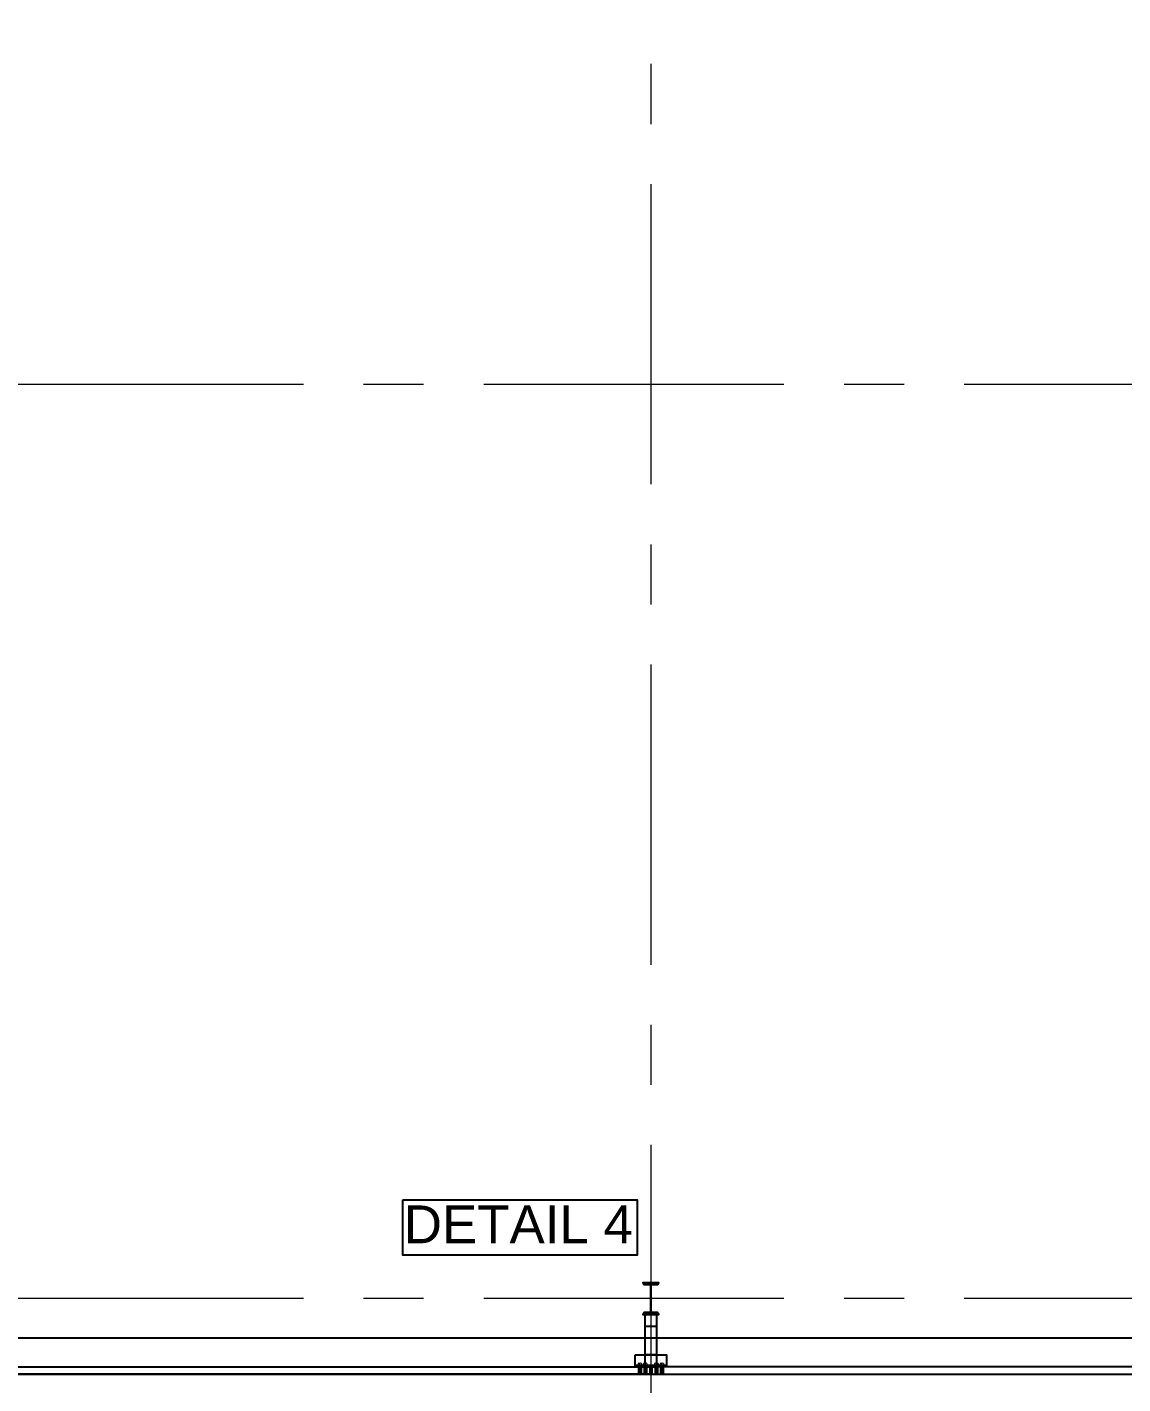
# Model space of a CAD drawing. Header units: millimetres. Extents: x 3470347 to 5996549, y -3470518 to 17149644.
# Drawn here: x 4838737 to 4845687, y 6611046 to 6619655 of the extents above; entities that cross this region are included whole.
import ezdxf
from ezdxf.enums import TextEntityAlignment as Align

# ---------------------------------------------------------------- set-up
doc = ezdxf.new("R2010")
doc.units = ezdxf.units.MM
doc.header["$MEASUREMENT"] = 0
doc.linetypes.add('CENTER', pattern=[50.8, 31.75, -6.35, 6.35, -6.35])
doc.layers.get('0').update_dxf_attribs({"linetype": 'CONTINUOUS', "lineweight": 25})
doc.layers.add('5', color=3, linetype='CONTINUOUS')
doc.layers.add('lintel', color=2, linetype='CONTINUOUS')
doc.layers.add('CENTER', color=8, linetype='CENTER', lineweight=0)
doc.layers.add('channnel', color=2, linetype='CONTINUOUS', lineweight=15)
doc.styles.add('TEXT3', font='geniso.shx')
doc.styles.add('TITLE', font='arial.ttf')

msp = doc.modelspace()

# ---------------------------------------------------------------- hatches: boundary and pattern name
at = {"transparency": 33554559}
h = msp.add_hatch(color=1, dxfattribs=at)
h.dxf.hatch_style = 1
h.paths.add_polyline_path([(4842643.2, 6611487.26), (4842743.2, 6611487.26), (4842743.2, 6611488.06, 0.4142136), (4842733.2, 6611498.06), (4842696.05, 6611498.06), (4842696.05, 6611676.46), (4842733.2, 6611676.46, 0.4142136), (4842743.2, 6611686.46), (4842743.2, 6611687.26), (4842643.2, 6611687.26), (4842643.2, 6611686.46, 0.4142136), (4842653.2, 6611676.46), (4842690.35, 6611676.46), (4842690.35, 6611498.06), (4842653.2, 6611498.06, 0.4142136), (4842643.2, 6611488.06)])

# ---------------------------------------------------------------- linework, layer by layer
at = {"color": 3}
msp.add_line((4842793.2, 6611163.26, 0), (4842593.2, 6611163.26, 0), dxfattribs=at)
at = {"color": 8, "linetype": 'ByBlock'}
for p, q in [((4842615.2, 6611163.26, 0), (4842615.2, 6611107.26, 0)), ((4842623.2, 6611163.26, 0), (4842623.2, 6611107.26, 0)), ((4842631.2, 6611163.26, 0), (4842631.2, 6611107.26, 0)), ((4842650.2, 6611163.26, 0), (4842650.2, 6611107.26, 0)), ((4842658.2, 6611163.26, 0), (4842658.2, 6611107.26, 0)), ((4842666.2, 6611163.26, 0), (4842666.2, 6611107.26, 0)), ((4842720.2, 6611163.26, 0), (4842720.2, 6611107.26, 0)), ((4842728.2, 6611163.26, 0), (4842728.2, 6611107.26, 0)), ((4842736.2, 6611163.26, 0), (4842736.2, 6611107.26, 0)), ((4842755.2, 6611163.26, 0), (4842755.2, 6611107.26, 0)), ((4842763.2, 6611163.26, 0), (4842763.2, 6611107.26, 0)), ((4842771.2, 6611163.26, 0), (4842771.2, 6611107.26, 0))]:
    msp.add_line(p, q, dxfattribs=at)
at = {"color": 2}
for p, q in [((4842686.54, 6611155.26, 0), (4842686.54, 6611107.26, 0)), ((4842686.54, 6611155.26, 0), (4842686.54, 6611107.26, 0)), ((4842699.87, 6611155.26, 0), (4842699.87, 6611107.26, 0)), ((4842699.87, 6611155.26, 0), (4842699.87, 6611107.26, 0))]:
    msp.add_line(p, q, dxfattribs=at)
at = {"color": 1, "elevation": 0}
msp.add_lwpolyline([(4842696.05, 6611498.06), (4842696.05, 6611676.46), (4842733.2, 6611676.46, 0.4142136), (4842743.2, 6611686.46), (4842743.2, 6611687.26), (4842643.2, 6611687.26), (4842643.2, 6611686.46, 0.4142136), (4842653.2, 6611676.46), (4842690.35, 6611676.46), (4842690.35, 6611498.06), (4842653.2, 6611498.06, 0.4142136), (4842643.2, 6611488.06), (4842643.2, 6611487.26), (4842743.2, 6611487.26), (4842743.2, 6611488.06, 0.4142136), (4842733.2, 6611498.06)], format="xyb", close=True, dxfattribs=at)
at = {"color": 3, "elevation": 0}
for points in [[(4842730.7, 6611412.26), (4842730.7, 6611487.26), (4842655.7, 6611487.26), (4842655.7, 6611412.26)], [(4842593.2, 6611230.26), (4842793.2, 6611230.26), (4842793.2, 6611155.26), (4842593.2, 6611155.26)], [(4842730.7, 6611155.26), (4842730.7, 6611230.26), (4842655.7, 6611230.26), (4842655.7, 6611155.26)]]:
    msp.add_lwpolyline(points, close=True, dxfattribs=at)
at = {"color": 6, "linetype": 'ByBlock', "elevation": 0}
for points in [[(4842686.54, 6611155.26), (4842686.54, 6611107.26), (4837879.2, 6611107.26), (4837879.2, 6611155.26)], [(4842699.87, 6611155.26), (4842699.87, 6611107.26), (4847298.7, 6611107.26), (4847298.7, 6611155.26)]]:
    msp.add_lwpolyline(points, close=True, dxfattribs=at)
at = {"layer": 'CENTER', "color": 8, "ltscale": 60}
for p, q in [((4864873.95, 6617387.26, 0), (4827811.52, 6617387.26, 0)), ((4864873.95, 6611587.26, 0), (4827811.52, 6611587.26, 0))]:
    msp.add_line(p, q, dxfattribs=at)
at = {"layer": 'channnel', "color": 8, "linetype": 'ByBlock'}
for p, q in [((4842612.54, 6611175.58, 0), (4842612.54, 6611163.26, 0)), ((4842623.2, 6611163.26, 0), (4842623.2, 6611175.58, 0)), ((4842633.87, 6611175.58, 0), (4842633.87, 6611163.26, 0)), ((4842647.54, 6611175.58, 0), (4842647.54, 6611163.26, 0)), ((4842658.2, 6611163.26, 0), (4842658.2, 6611175.58, 0)), ((4842668.87, 6611175.58, 0), (4842668.87, 6611163.26, 0)), ((4842717.54, 6611175.58, 0), (4842717.54, 6611163.26, 0)), ((4842728.2, 6611163.26, 0), (4842728.2, 6611175.58, 0)), ((4842738.87, 6611175.58, 0), (4842738.87, 6611163.26, 0)), ((4842752.54, 6611175.58, 0), (4842752.54, 6611163.26, 0)), ((4842763.2, 6611163.26, 0), (4842763.2, 6611175.58, 0)), ((4842773.87, 6611175.58, 0), (4842773.87, 6611163.26, 0)), ((4842612.54, 6611163.26, 0), (4842633.87, 6611163.26, 0)), ((4842615.2, 6611163.26, 0), (4842615.2, 6611107.26, 0)), ((4842631.2, 6611148.86, 0), (4842615.2, 6611148.86, 0)), ((4842615.2, 6611107.26, 0), (4842631.2, 6611107.26, 0)), ((4842631.2, 6611163.26, 0), (4842631.2, 6611107.26, 0)), ((4842647.54, 6611163.26, 0), (4842668.87, 6611163.26, 0)), ((4842650.2, 6611163.26, 0), (4842650.2, 6611107.26, 0)), ((4842666.2, 6611148.86, 0), (4842650.2, 6611148.86, 0)), ((4842650.2, 6611107.26, 0), (4842666.2, 6611107.26, 0)), ((4842666.2, 6611163.26, 0), (4842666.2, 6611107.26, 0)), ((4842738.87, 6611163.26, 0), (4842717.54, 6611163.26, 0)), ((4842720.2, 6611163.26, 0), (4842720.2, 6611107.26, 0)), ((4842720.2, 6611148.86, 0), (4842736.2, 6611148.86, 0)), ((4842736.2, 6611107.26, 0), (4842720.2, 6611107.26, 0)), ((4842736.2, 6611163.26, 0), (4842736.2, 6611107.26, 0)), ((4842773.87, 6611163.26, 0), (4842752.54, 6611163.26, 0)), ((4842755.2, 6611163.26, 0), (4842755.2, 6611107.26, 0)), ((4842755.2, 6611148.86, 0), (4842771.2, 6611148.86, 0)), ((4842771.2, 6611107.26, 0), (4842755.2, 6611107.26, 0)), ((4842771.2, 6611163.26, 0), (4842771.2, 6611107.26, 0))]:
    msp.add_line(p, q, dxfattribs=at)
at = {"layer": 'channnel', "color": 8, "linetype": 'Continuous'}
for p, q in [((4842615.45, 6611149.52, 0), (4842615.2, 6611149.4, 0)), ((4842630.31, 6611148.86, 0), (4842615.2, 6611141.82, 0)), ((4842623.8, 6611148.86, 0), (4842615.2, 6611144.85, 0)), ((4842617.3, 6611148.86, 0), (4842615.2, 6611147.89, 0)), ((4842615.45, 6611146.49, 0), (4842615.2, 6611146.37, 0)), ((4842631.2, 6611146.24, 0), (4842615.2, 6611138.78, 0)), ((4842615.45, 6611143.45, 0), (4842615.2, 6611143.34, 0)), ((4842631.2, 6611143.21, 0), (4842615.2, 6611135.75, 0)), ((4842631.2, 6611140.64, 0), (4842615.2, 6611133.18, 0)), ((4842615.45, 6611140.42, 0), (4842615.2, 6611140.3, 0)), ((4842631.2, 6611140.18, 0), (4842615.2, 6611132.72, 0)), ((4842631.2, 6611140.04, 0), (4842615.2, 6611139.24, 0)), ((4842631.2, 6611134.11, 0), (4842615.2, 6611138.65, 0)), ((4842631.2, 6611137.6, 0), (4842615.2, 6611130.14, 0)), ((4842615.45, 6611137.38, 0), (4842615.2, 6611137.27, 0)), ((4842631.2, 6611137.14, 0), (4842615.2, 6611129.68, 0)), ((4842631.2, 6611131.67, 0), (4842615.2, 6611136.21, 0)), ((4842631.2, 6611134.57, 0), (4842615.2, 6611127.11, 0)), ((4842615.45, 6611134.35, 0), (4842615.2, 6611134.23, 0)), ((4842631.2, 6611131.53, 0), (4842615.2, 6611124.07, 0)), ((4842631.2, 6611131.07, 0), (4842615.2, 6611130.28, 0)), ((4842631.2, 6611128.5, 0), (4842615.2, 6611121.04, 0)), ((4842631.2, 6611125.47, 0), (4842615.2, 6611118, 0)), ((4842631.2, 6611122.43, 0), (4842615.2, 6611114.97, 0)), ((4842630.62, 6611119.13, 0), (4842615.2, 6611111.94, 0)), ((4842630.62, 6611116.09, 0), (4842615.2, 6611108.9, 0)), ((4842627.06, 6611148.86, 0), (4842615.78, 6611143.61, 0)), ((4842620.55, 6611148.86, 0), (4842615.78, 6611146.64, 0)), ((4842630.62, 6611147.49, 0), (4842615.78, 6611140.57, 0)), ((4842630.62, 6611144.46, 0), (4842615.78, 6611137.54, 0)), ((4842630.62, 6611141.42, 0), (4842615.78, 6611134.5, 0)), ((4842630.62, 6611141.29, 0), (4842615.78, 6611141.03, 0)), ((4842630.62, 6611135.35, 0), (4842615.78, 6611140.43, 0)), ((4842630.62, 6611138.85, 0), (4842615.78, 6611131.93, 0)), ((4842630.62, 6611138.39, 0), (4842615.78, 6611131.47, 0)), ((4842630.62, 6611138.25, 0), (4842615.78, 6611138, 0)), ((4842630.62, 6611135.81, 0), (4842615.78, 6611128.9, 0)), ((4842630.62, 6611129.88, 0), (4842615.78, 6611134.96, 0)), ((4842630.62, 6611132.78, 0), (4842615.78, 6611125.86, 0)), ((4842630.62, 6611132.32, 0), (4842615.78, 6611132.07, 0)), ((4842630.62, 6611129.75, 0), (4842615.78, 6611122.83, 0)), ((4842630.62, 6611126.71, 0), (4842615.78, 6611119.79, 0)), ((4842630.62, 6611123.68, 0), (4842615.78, 6611116.76, 0)), ((4842631.2, 6611120.91, 0), (4842615.78, 6611113.72, 0)), ((4842631.2, 6611117.88, 0), (4842615.78, 6611110.69, 0)), ((4842631.2, 6611114.85, 0), (4842615.78, 6611107.66, 0)), ((4842630.62, 6611113.06, 0), (4842618.19, 6611107.26, 0)), ((4842631.2, 6611111.81, 0), (4842621.45, 6611107.26, 0)), ((4842630.62, 6611110.02, 0), (4842624.7, 6611107.26, 0)), ((4842631.2, 6611108.78, 0), (4842627.95, 6611107.26, 0)), ((4842650.45, 6611149.52, 0), (4842650.2, 6611149.4, 0)), ((4842665.31, 6611148.86, 0), (4842650.2, 6611141.82, 0)), ((4842658.8, 6611148.86, 0), (4842650.2, 6611144.85, 0)), ((4842652.3, 6611148.86, 0), (4842650.2, 6611147.89, 0)), ((4842650.45, 6611146.49, 0), (4842650.2, 6611146.37, 0)), ((4842666.2, 6611146.24, 0), (4842650.2, 6611138.78, 0)), ((4842650.45, 6611143.45, 0), (4842650.2, 6611143.34, 0)), ((4842666.2, 6611143.21, 0), (4842650.2, 6611135.75, 0)), ((4842666.2, 6611140.64, 0), (4842650.2, 6611133.18, 0)), ((4842650.45, 6611140.42, 0), (4842650.2, 6611140.3, 0)), ((4842666.2, 6611140.18, 0), (4842650.2, 6611132.72, 0)), ((4842666.2, 6611140.04, 0), (4842650.2, 6611139.24, 0)), ((4842666.2, 6611134.11, 0), (4842650.2, 6611138.65, 0)), ((4842666.2, 6611137.6, 0), (4842650.2, 6611130.14, 0)), ((4842650.45, 6611137.38, 0), (4842650.2, 6611137.27, 0)), ((4842666.2, 6611137.14, 0), (4842650.2, 6611129.68, 0)), ((4842666.2, 6611131.67, 0), (4842650.2, 6611136.21, 0)), ((4842666.2, 6611134.57, 0), (4842650.2, 6611127.11, 0)), ((4842650.45, 6611134.35, 0), (4842650.2, 6611134.23, 0)), ((4842666.2, 6611131.53, 0), (4842650.2, 6611124.07, 0)), ((4842666.2, 6611131.07, 0), (4842650.2, 6611130.28, 0)), ((4842666.2, 6611128.5, 0), (4842650.2, 6611121.04, 0)), ((4842666.2, 6611125.47, 0), (4842650.2, 6611118, 0)), ((4842666.2, 6611122.43, 0), (4842650.2, 6611114.97, 0)), ((4842665.62, 6611119.13, 0), (4842650.2, 6611111.94, 0)), ((4842665.62, 6611116.09, 0), (4842650.2, 6611108.9, 0)), ((4842662.06, 6611148.86, 0), (4842650.78, 6611143.61, 0)), ((4842655.55, 6611148.86, 0), (4842650.78, 6611146.64, 0)), ((4842665.62, 6611147.49, 0), (4842650.78, 6611140.57, 0)), ((4842665.62, 6611144.46, 0), (4842650.78, 6611137.54, 0)), ((4842665.62, 6611141.42, 0), (4842650.78, 6611134.5, 0)), ((4842665.62, 6611141.29, 0), (4842650.78, 6611141.03, 0)), ((4842665.62, 6611135.35, 0), (4842650.78, 6611140.43, 0)), ((4842665.62, 6611138.85, 0), (4842650.78, 6611131.93, 0)), ((4842665.62, 6611138.39, 0), (4842650.78, 6611131.47, 0)), ((4842665.62, 6611138.25, 0), (4842650.78, 6611138, 0)), ((4842665.62, 6611135.81, 0), (4842650.78, 6611128.9, 0)), ((4842665.62, 6611129.88, 0), (4842650.78, 6611134.96, 0)), ((4842665.62, 6611132.78, 0), (4842650.78, 6611125.86, 0)), ((4842665.62, 6611132.32, 0), (4842650.78, 6611132.07, 0)), ((4842665.62, 6611129.75, 0), (4842650.78, 6611122.83, 0)), ((4842665.62, 6611126.71, 0), (4842650.78, 6611119.79, 0)), ((4842665.62, 6611123.68, 0), (4842650.78, 6611116.76, 0)), ((4842666.2, 6611120.91, 0), (4842650.78, 6611113.72, 0)), ((4842666.2, 6611117.88, 0), (4842650.78, 6611110.69, 0)), ((4842666.2, 6611114.85, 0), (4842650.78, 6611107.66, 0)), ((4842665.62, 6611113.06, 0), (4842653.19, 6611107.26, 0)), ((4842666.2, 6611111.81, 0), (4842656.45, 6611107.26, 0)), ((4842665.62, 6611110.02, 0), (4842659.7, 6611107.26, 0)), ((4842666.2, 6611108.78, 0), (4842662.95, 6611107.26, 0)), ((4842720.2, 6611146.24, 0), (4842736.2, 6611138.78, 0)), ((4842720.2, 6611143.21, 0), (4842736.2, 6611135.75, 0)), ((4842720.2, 6611140.64, 0), (4842736.2, 6611133.18, 0)), ((4842720.2, 6611140.18, 0), (4842736.2, 6611132.72, 0)), ((4842720.2, 6611140.04, 0), (4842736.2, 6611139.24, 0)), ((4842720.2, 6611134.11, 0), (4842736.2, 6611138.65, 0)), ((4842720.2, 6611137.6, 0), (4842736.2, 6611130.14, 0)), ((4842720.2, 6611137.14, 0), (4842736.2, 6611129.68, 0)), ((4842720.2, 6611131.67, 0), (4842736.2, 6611136.21, 0)), ((4842720.2, 6611134.57, 0), (4842736.2, 6611127.11, 0)), ((4842720.2, 6611131.53, 0), (4842736.2, 6611124.07, 0)), ((4842720.2, 6611131.07, 0), (4842736.2, 6611130.28, 0)), ((4842720.2, 6611128.5, 0), (4842736.2, 6611121.04, 0)), ((4842720.2, 6611125.47, 0), (4842736.2, 6611118, 0)), ((4842720.2, 6611122.43, 0), (4842736.2, 6611114.97, 0)), ((4842720.2, 6611120.91, 0), (4842735.62, 6611113.72, 0)), ((4842720.2, 6611117.88, 0), (4842735.62, 6611110.69, 0)), ((4842720.2, 6611114.85, 0), (4842735.62, 6611107.66, 0)), ((4842720.2, 6611111.81, 0), (4842729.96, 6611107.26, 0)), ((4842720.2, 6611108.78, 0), (4842723.45, 6611107.26, 0)), ((4842720.78, 6611147.49, 0), (4842735.62, 6611140.57, 0)), ((4842720.78, 6611144.46, 0), (4842735.62, 6611137.54, 0)), ((4842720.78, 6611141.42, 0), (4842735.62, 6611134.5, 0)), ((4842720.78, 6611141.29, 0), (4842735.62, 6611141.03, 0)), ((4842720.78, 6611135.35, 0), (4842735.62, 6611140.43, 0)), ((4842720.78, 6611138.85, 0), (4842735.62, 6611131.93, 0)), ((4842720.78, 6611138.39, 0), (4842735.62, 6611131.47, 0)), ((4842720.78, 6611138.25, 0), (4842735.62, 6611138, 0)), ((4842720.78, 6611135.81, 0), (4842735.62, 6611128.9, 0)), ((4842720.78, 6611129.88, 0), (4842735.62, 6611134.96, 0)), ((4842720.78, 6611132.78, 0), (4842735.62, 6611125.86, 0)), ((4842720.78, 6611132.32, 0), (4842735.62, 6611132.07, 0)), ((4842720.78, 6611129.75, 0), (4842735.62, 6611122.83, 0)), ((4842720.78, 6611126.71, 0), (4842735.62, 6611119.79, 0)), ((4842720.78, 6611123.68, 0), (4842735.62, 6611116.76, 0)), ((4842720.78, 6611119.13, 0), (4842736.2, 6611111.94, 0)), ((4842720.78, 6611116.09, 0), (4842736.2, 6611108.9, 0)), ((4842720.78, 6611113.06, 0), (4842733.21, 6611107.26, 0)), ((4842720.78, 6611110.02, 0), (4842726.71, 6611107.26, 0)), ((4842721.1, 6611148.86, 0), (4842736.2, 6611141.82, 0)), ((4842724.35, 6611148.86, 0), (4842735.62, 6611143.61, 0)), ((4842727.6, 6611148.86, 0), (4842736.2, 6611144.85, 0)), ((4842730.86, 6611148.86, 0), (4842735.62, 6611146.64, 0)), ((4842734.11, 6611148.86, 0), (4842736.2, 6611147.89, 0)), ((4842735.96, 6611149.52, 0), (4842736.2, 6611149.4, 0)), ((4842735.96, 6611146.49, 0), (4842736.2, 6611146.37, 0)), ((4842735.96, 6611143.45, 0), (4842736.2, 6611143.34, 0)), ((4842735.96, 6611140.42, 0), (4842736.2, 6611140.3, 0)), ((4842735.96, 6611137.38, 0), (4842736.2, 6611137.27, 0)), ((4842735.96, 6611134.35, 0), (4842736.2, 6611134.23, 0)), ((4842755.2, 6611146.24, 0), (4842771.2, 6611138.78, 0)), ((4842755.2, 6611143.21, 0), (4842771.2, 6611135.75, 0)), ((4842755.2, 6611140.64, 0), (4842771.2, 6611133.18, 0)), ((4842755.2, 6611140.18, 0), (4842771.2, 6611132.72, 0)), ((4842755.2, 6611140.04, 0), (4842771.2, 6611139.24, 0)), ((4842755.2, 6611134.11, 0), (4842771.2, 6611138.65, 0)), ((4842755.2, 6611137.6, 0), (4842771.2, 6611130.14, 0)), ((4842755.2, 6611137.14, 0), (4842771.2, 6611129.68, 0)), ((4842755.2, 6611131.67, 0), (4842771.2, 6611136.21, 0)), ((4842755.2, 6611134.57, 0), (4842771.2, 6611127.11, 0)), ((4842755.2, 6611131.53, 0), (4842771.2, 6611124.07, 0)), ((4842755.2, 6611131.07, 0), (4842771.2, 6611130.28, 0)), ((4842755.2, 6611128.5, 0), (4842771.2, 6611121.04, 0)), ((4842755.2, 6611125.47, 0), (4842771.2, 6611118, 0)), ((4842755.2, 6611122.43, 0), (4842771.2, 6611114.97, 0)), ((4842755.2, 6611120.91, 0), (4842770.62, 6611113.72, 0)), ((4842755.2, 6611117.88, 0), (4842770.62, 6611110.69, 0)), ((4842755.2, 6611114.85, 0), (4842770.62, 6611107.66, 0)), ((4842755.2, 6611111.81, 0), (4842764.96, 6611107.26, 0)), ((4842755.2, 6611108.78, 0), (4842758.45, 6611107.26, 0)), ((4842755.78, 6611147.49, 0), (4842770.62, 6611140.57, 0)), ((4842755.78, 6611144.46, 0), (4842770.62, 6611137.54, 0)), ((4842755.78, 6611141.42, 0), (4842770.62, 6611134.5, 0)), ((4842755.78, 6611141.29, 0), (4842770.62, 6611141.03, 0)), ((4842755.78, 6611135.35, 0), (4842770.62, 6611140.43, 0)), ((4842755.78, 6611138.85, 0), (4842770.62, 6611131.93, 0)), ((4842755.78, 6611138.39, 0), (4842770.62, 6611131.47, 0)), ((4842755.78, 6611138.25, 0), (4842770.62, 6611138, 0)), ((4842755.78, 6611135.81, 0), (4842770.62, 6611128.9, 0)), ((4842755.78, 6611129.88, 0), (4842770.62, 6611134.96, 0)), ((4842755.78, 6611132.78, 0), (4842770.62, 6611125.86, 0)), ((4842755.78, 6611132.32, 0), (4842770.62, 6611132.07, 0)), ((4842755.78, 6611129.75, 0), (4842770.62, 6611122.83, 0)), ((4842755.78, 6611126.71, 0), (4842770.62, 6611119.79, 0)), ((4842755.78, 6611123.68, 0), (4842770.62, 6611116.76, 0)), ((4842755.78, 6611119.13, 0), (4842771.2, 6611111.94, 0)), ((4842755.78, 6611116.09, 0), (4842771.2, 6611108.9, 0)), ((4842755.78, 6611113.06, 0), (4842768.21, 6611107.26, 0)), ((4842755.78, 6611110.02, 0), (4842761.71, 6611107.26, 0)), ((4842756.1, 6611148.86, 0), (4842771.2, 6611141.82, 0)), ((4842759.35, 6611148.86, 0), (4842770.62, 6611143.61, 0)), ((4842762.6, 6611148.86, 0), (4842771.2, 6611144.85, 0)), ((4842765.86, 6611148.86, 0), (4842770.62, 6611146.64, 0)), ((4842769.11, 6611148.86, 0), (4842771.2, 6611147.89, 0)), ((4842770.96, 6611149.52, 0), (4842771.2, 6611149.4, 0)), ((4842770.96, 6611146.49, 0), (4842771.2, 6611146.37, 0)), ((4842770.96, 6611143.45, 0), (4842771.2, 6611143.34, 0)), ((4842770.96, 6611140.42, 0), (4842771.2, 6611140.3, 0)), ((4842770.96, 6611137.38, 0), (4842771.2, 6611137.27, 0)), ((4842770.96, 6611134.35, 0), (4842771.2, 6611134.23, 0))]:
    msp.add_line(p, q, dxfattribs=at)
at = {"layer": 'channnel', "color": 8, "linetype": 'ByBlock'}
for centre in [(4842617.87, 6611162.04, 0), (4842628.54, 6611162.04, 0), (4842652.87, 6611162.04, 0), (4842663.54, 6611162.04, 0), (4842722.87, 6611162.04, 0), (4842733.54, 6611162.04, 0), (4842757.87, 6611162.04, 0), (4842768.54, 6611162.04, 0)]:
    msp.add_arc(centre, 14.55, 68.498425, 111.501575, dxfattribs=at)
at = {"layer": 'channnel', "color": 8, "linetype": 'Continuous'}
for centre, radius, start, end in [((4842623.05, 6611136.02, 0), 8.28, 161.528402, 208.566099), ((4842615.49, 6611147.26, 0), 0.688, 115, 295), ((4842615.49, 6611144.23, 0), 0.688, 115, 295), ((4842615.49, 6611141.19, 0), 0.688, 115, 295), ((4842615.49, 6611138.62, 0), 0.688, 115, 295), ((4842615.49, 6611138.16, 0), 0.688, 115, 295), ((4842615.49, 6611135.59, 0), 0.688, 115, 295), ((4842615.49, 6611135.13, 0), 0.688, 115, 295), ((4842615.49, 6611132.55, 0), 0.688, 115, 295), ((4842615.49, 6611132.09, 0), 0.688, 115, 295), ((4842615.49, 6611129.52, 0), 0.687, 115, 295), ((4842615.49, 6611126.48, 0), 0.688, 115, 295), ((4842615.49, 6611123.45, 0), 0.688, 115, 295), ((4842615.49, 6611120.42, 0), 0.688, 115, 295), ((4842615.49, 6611117.38, 0), 0.688, 115, 295), ((4842615.49, 6611114.35, 0), 0.688, 115, 295), ((4842615.49, 6611111.31, 0), 0.688, 115, 295), ((4842615.49, 6611108.28, 0), 0.688, 115, 295), ((4842594.78, 6611136.78, 0), 21.43, 342.355169, 11.458711), ((4842594.78, 6611136.18, 0), 21.43, 342.355169, 11.458711), ((4842651.63, 6611134.14, 0), 21.43, 162.355169, 191.458711), ((4842630.91, 6611146.87, 0), 0.687, 295, 115), ((4842630.91, 6611143.83, 0), 0.687, 295, 115), ((4842630.91, 6611140.8, 0), 0.687, 295, 115), ((4842630.91, 6611140.66, 0), 0.688, 295, 115), ((4842630.91, 6611138.23, 0), 0.687, 295, 115), ((4842630.91, 6611137.76, 0), 0.687, 295, 115), ((4842623.35, 6611134.29, 0), 8.28, 341.528402, 28.566099), ((4842630.91, 6611135.19, 0), 0.688, 295, 115), ((4842630.91, 6611134.73, 0), 0.687, 295, 115), ((4842630.91, 6611132.16, 0), 0.688, 295, 115), ((4842630.91, 6611131.7, 0), 0.687, 295, 115), ((4842630.91, 6611129.12, 0), 0.687, 295, 115), ((4842630.91, 6611126.09, 0), 0.688, 295, 115), ((4842630.91, 6611123.05, 0), 0.688, 295, 115), ((4842630.91, 6611118.5, 0), 0.688, 295, 115), ((4842630.91, 6611115.47, 0), 0.688, 295, 115), ((4842630.91, 6611112.43, 0), 0.687, 295, 115), ((4842630.91, 6611109.4, 0), 0.688, 295, 115), ((4842658.05, 6611136.02, 0), 8.28, 161.528402, 208.566099), ((4842650.49, 6611147.26, 0), 0.688, 115, 295), ((4842650.49, 6611144.23, 0), 0.688, 115, 295), ((4842650.49, 6611141.19, 0), 0.688, 115, 295), ((4842650.49, 6611138.62, 0), 0.688, 115, 295), ((4842650.49, 6611138.16, 0), 0.688, 115, 295), ((4842650.49, 6611135.59, 0), 0.688, 115, 295), ((4842650.49, 6611135.13, 0), 0.688, 115, 295), ((4842650.49, 6611132.55, 0), 0.688, 115, 295), ((4842650.49, 6611132.09, 0), 0.688, 115, 295), ((4842650.49, 6611129.52, 0), 0.687, 115, 295), ((4842650.49, 6611126.48, 0), 0.688, 115, 295), ((4842650.49, 6611123.45, 0), 0.688, 115, 295), ((4842650.49, 6611120.42, 0), 0.688, 115, 295), ((4842650.49, 6611117.38, 0), 0.688, 115, 295), ((4842650.49, 6611114.35, 0), 0.688, 115, 295), ((4842650.49, 6611111.31, 0), 0.688, 115, 295), ((4842650.49, 6611108.28, 0), 0.688, 115, 295), ((4842629.78, 6611136.78, 0), 21.43, 342.355169, 11.458711), ((4842629.78, 6611136.18, 0), 21.43, 342.355169, 11.458711), ((4842686.63, 6611134.14, 0), 21.43, 162.355169, 191.458711), ((4842665.91, 6611146.87, 0), 0.687, 295, 115), ((4842665.91, 6611143.83, 0), 0.687, 295, 115), ((4842665.91, 6611140.8, 0), 0.687, 295, 115), ((4842665.91, 6611140.66, 0), 0.688, 295, 115), ((4842665.91, 6611138.23, 0), 0.687, 295, 115), ((4842665.91, 6611137.76, 0), 0.687, 295, 115), ((4842658.35, 6611134.29, 0), 8.28, 341.528402, 28.566099), ((4842665.91, 6611135.19, 0), 0.688, 295, 115), ((4842665.91, 6611134.73, 0), 0.687, 295, 115), ((4842665.91, 6611132.16, 0), 0.688, 295, 115), ((4842665.91, 6611131.7, 0), 0.687, 295, 115), ((4842665.91, 6611129.12, 0), 0.687, 295, 115), ((4842665.91, 6611126.09, 0), 0.688, 295, 115), ((4842665.91, 6611123.05, 0), 0.688, 295, 115), ((4842665.91, 6611118.5, 0), 0.688, 295, 115), ((4842665.91, 6611115.47, 0), 0.688, 295, 115), ((4842665.91, 6611112.43, 0), 0.687, 295, 115), ((4842665.91, 6611109.4, 0), 0.688, 295, 115), ((4842728.05, 6611134.29, 0), 8.28, 151.433901, 198.471598), ((4842720.49, 6611146.87, 0), 0.687, 65, 245), ((4842720.49, 6611143.83, 0), 0.687, 65, 245), ((4842720.49, 6611140.8, 0), 0.687, 65, 245), ((4842720.49, 6611140.66, 0), 0.688, 65, 245), ((4842720.49, 6611138.23, 0), 0.687, 65, 245), ((4842720.49, 6611137.76, 0), 0.687, 65, 245), ((4842720.49, 6611135.19, 0), 0.688, 65, 245), ((4842720.49, 6611134.73, 0), 0.687, 65, 245), ((4842720.49, 6611132.16, 0), 0.688, 65, 245), ((4842720.49, 6611131.7, 0), 0.687, 65, 245), ((4842720.49, 6611129.12, 0), 0.687, 65, 245), ((4842720.49, 6611126.09, 0), 0.688, 65, 245), ((4842720.49, 6611123.05, 0), 0.688, 65, 245), ((4842720.49, 6611118.5, 0), 0.688, 65, 245), ((4842720.49, 6611115.47, 0), 0.688, 65, 245), ((4842720.49, 6611112.43, 0), 0.687, 65, 245), ((4842720.49, 6611109.4, 0), 0.688, 65, 245), ((4842699.78, 6611134.14, 0), 21.43, 348.541289, 17.644831), ((4842756.63, 6611136.78, 0), 21.43, 168.541289, 197.644831), ((4842756.63, 6611136.18, 0), 21.43, 168.541289, 197.644831), ((4842735.91, 6611147.26, 0), 0.688, 245, 65), ((4842735.91, 6611144.23, 0), 0.688, 245, 65), ((4842735.91, 6611141.19, 0), 0.688, 245, 65), ((4842735.91, 6611138.62, 0), 0.688, 245, 65), ((4842735.91, 6611138.16, 0), 0.688, 245, 65), ((4842728.35, 6611136.02, 0), 8.28, 331.433901, 18.471598), ((4842735.91, 6611135.59, 0), 0.688, 245, 65), ((4842735.91, 6611135.13, 0), 0.688, 245, 65), ((4842735.91, 6611132.55, 0), 0.688, 245, 65), ((4842735.91, 6611132.09, 0), 0.688, 245, 65), ((4842735.91, 6611129.52, 0), 0.687, 245, 65), ((4842735.91, 6611126.48, 0), 0.688, 245, 65), ((4842735.91, 6611123.45, 0), 0.688, 245, 65), ((4842735.91, 6611120.42, 0), 0.688, 245, 65), ((4842735.91, 6611117.38, 0), 0.688, 245, 65), ((4842735.91, 6611114.35, 0), 0.688, 245, 65), ((4842735.91, 6611111.31, 0), 0.688, 245, 65), ((4842735.91, 6611108.28, 0), 0.688, 245, 65), ((4842763.05, 6611134.29, 0), 8.28, 151.433901, 198.471598), ((4842755.49, 6611146.87, 0), 0.687, 65, 245), ((4842755.49, 6611143.83, 0), 0.687, 65, 245), ((4842755.49, 6611140.8, 0), 0.687, 65, 245), ((4842755.49, 6611140.66, 0), 0.688, 65, 245), ((4842755.49, 6611138.23, 0), 0.687, 65, 245), ((4842755.49, 6611137.76, 0), 0.687, 65, 245), ((4842755.49, 6611135.19, 0), 0.688, 65, 245), ((4842755.49, 6611134.73, 0), 0.687, 65, 245), ((4842755.49, 6611132.16, 0), 0.688, 65, 245), ((4842755.49, 6611131.7, 0), 0.687, 65, 245), ((4842755.49, 6611129.12, 0), 0.687, 65, 245), ((4842755.49, 6611126.09, 0), 0.688, 65, 245), ((4842755.49, 6611123.05, 0), 0.688, 65, 245), ((4842755.49, 6611118.5, 0), 0.688, 65, 245), ((4842755.49, 6611115.47, 0), 0.688, 65, 245), ((4842755.49, 6611112.43, 0), 0.687, 65, 245), ((4842755.49, 6611109.4, 0), 0.688, 65, 245), ((4842734.78, 6611134.14, 0), 21.43, 348.541289, 17.644831), ((4842791.63, 6611136.78, 0), 21.43, 168.541289, 197.644831), ((4842791.63, 6611136.18, 0), 21.43, 168.541289, 197.644831), ((4842770.91, 6611147.26, 0), 0.688, 245, 65), ((4842770.91, 6611144.23, 0), 0.688, 245, 65), ((4842770.91, 6611141.19, 0), 0.688, 245, 65), ((4842770.91, 6611138.62, 0), 0.688, 245, 65), ((4842770.91, 6611138.16, 0), 0.688, 245, 65), ((4842763.35, 6611136.02, 0), 8.28, 331.433901, 18.471598), ((4842770.91, 6611135.59, 0), 0.688, 245, 65), ((4842770.91, 6611135.13, 0), 0.688, 245, 65), ((4842770.91, 6611132.55, 0), 0.688, 245, 65), ((4842770.91, 6611132.09, 0), 0.688, 245, 65), ((4842770.91, 6611129.52, 0), 0.687, 245, 65), ((4842770.91, 6611126.48, 0), 0.688, 245, 65), ((4842770.91, 6611123.45, 0), 0.688, 245, 65), ((4842770.91, 6611120.42, 0), 0.688, 245, 65), ((4842770.91, 6611117.38, 0), 0.688, 245, 65), ((4842770.91, 6611114.35, 0), 0.688, 245, 65), ((4842770.91, 6611111.31, 0), 0.688, 245, 65), ((4842770.91, 6611108.28, 0), 0.688, 245, 65)]:
    msp.add_arc(centre, radius, start, end, dxfattribs=at)
at = {"layer": 'lintel', "color": 1, "linetype": 'ByBlock'}
msp.add_lwpolyline([(4841120.01, 6612214.45), (4842606.8, 6612214.45), (4842606.8, 6611861.75), (4841120.01, 6611861.75)], close=True, dxfattribs=at)
at = {"layer": 'lintel', "color": 5, "linetype": 'ByBlock', "elevation": 0}
msp.add_lwpolyline([(4842655.7, 6611107.26), (4842730.7, 6611107.26), (4842730.7, 6611487.26), (4842655.7, 6611487.26), (4842655.7, 6611107.26)], dxfattribs=at)

# ---------------------------------------------------------------- texts
at = {"lineweight": 25, "insert": (4809670.7, 6614007.88, 0), "char_height": 222.5378, "width": 60811.1409, "attachment_point": 1, "style": 'TEXT3', "bg_fill": 2}
msp.add_mtext('{\\ftimes new roman|b0|i0|c0|p0;\\L-}', dxfattribs=at)
at = {"layer": '5', "linetype": 'ByBlock', "style": 'TITLE'}
msp.add_text('DETAIL 4', height=240, dxfattribs=at).set_placement((4841852.84, 6612058.27), align=Align.MIDDLE_CENTER)

# ---------------------------------------------------------------- next in the draw order: linework, layer by layer
at = {"color": 8, "elevation": 0}
for points in [[(4832492.87, 6641107.26), (4832492.87, 6611107.26), (4862492.87, 6611107.26), (4862492.87, 6641107.26)], [(4832722.87, 6640877.26), (4832722.87, 6611337.26), (4862262.87, 6611337.26), (4862262.87, 6640877.26)]]:
    msp.add_lwpolyline(points, close=True, dxfattribs=at)
at = {"layer": 'CENTER', "color": 8, "ltscale": 60}
msp.add_line((4842693.2, 6646090.98, 0), (4842693.2, 6608276.48, 0), dxfattribs=at)

doc.saveas('drawing.dxf')
